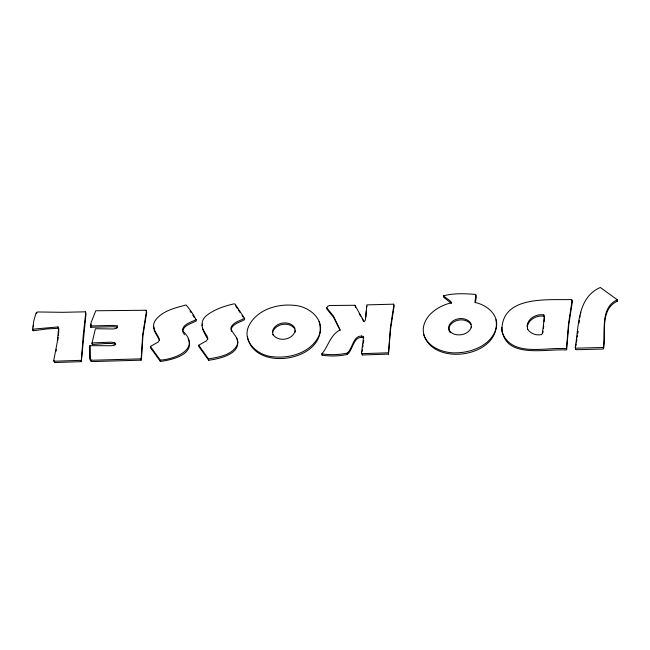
<?xml version="1.0" encoding="UTF-8"?>
<svg xmlns="http://www.w3.org/2000/svg" width="650" height="650" viewBox="0 0 650 650"><rect width="100%" height="100%" fill="white"/><g stroke="black" fill="none" stroke-linecap="round" stroke-linejoin="round"><path stroke-width="0.97" d="M117.211 325.91L117.674 327.121L116.399 328.453L112.986 328.973L95.412 328.729L92.064 342.908L111.426 342.168L114.79 342.818L115.789 344.151L114.717 345.15L111.776 345.711L89.871 345.694L90.123 359.848L91.073 361.156L93.234 361.546L141.107 360.173L142.707 334.563L146.494 310.993L146.169 310.245L95.769 310.765L91.349 321.937L90.334 325.349L90.772 327.283L113.051 326.706L117.414 327.226L117.211 325.91L112.848 325.39L90.569 325.967M141.432 359.564L142.911 335.879L146.697 312.309M365.861 317.298L366.275 311.236M58.402 335.473L58.801 330.582M579.093 323.091L579.304 320.491M544.099 321.685L544.399 318.264M603.679 348.148L603.525 346.409C605.654 330.972 599.747 307.848 617.297 299.78L600.332 287.471C576.948 297.578 578.898 326.609 575.234 347.49L575.673 349.481L576.566 349.684L602.452 349.05L603.354 348.806L603.728 347.726C605.857 332.296 599.95 309.164 617.5 301.104L617.297 299.78M57.882 340.039L58.216 337.35M542.791 333.011L543.026 331.256M543.376 328.616L543.725 325.967M361.538 352.974L363.61 336.464C353.121 333.669 353.121 348.238 347.189 353.121C338.967 354.843 330.135 355.176 321.848 353.811C328.494 346.166 330.2 334.848 340.202 329.883L333.369 315.965L326.771 307.856L327.762 306.264L329.452 305.492L354.941 305.281L364.244 321.799L365.381 320.027L366.844 304.891L393.567 304.168L393.892 304.923L390.374 327.852L388.464 354.112L362.456 354.973L361.538 352.974L362.456 354.973M362.139 351.528L362.408 349.692M362.806 346.929L363.074 345.085M363.334 343.241L363.732 340.478M575.884 345.889L576.184 343.939M576.485 341.998L576.932 339.081M577.233 337.139L577.533 335.189M577.834 333.247L578.134 331.305M33.174 327.056L33.483 325.203M475.312 302.786L476.279 297.139L475.849 294.913L474.955 294.352C464.531 293.613 453.456 293.02 443.357 295.888L443.56 297.213L451.384 303.387M579.8 317.712L580.133 315.868M580.466 314.015L580.799 312.162M55.924 351.536L56.298 349.562M53.739 360.498L57.233 342.306L58.679 328.283L57.988 326.942L32.646 329.184L33.751 321.108L35.913 313.251L37.578 311.959L62.562 312.317L85.377 311.821L85.751 312.829L83.216 335.392L81.299 361.652L54.657 362.529L53.739 360.498L54.657 362.529M202.012 325.674L202.499 323.968M91.301 324.106L90.772 327.283M527.296 326.69C528.572 319.312 536.949 315.031 543.912 316.241L544.472 317.403M295.132 330.752C292.971 340.023 278.021 342.452 272.935 334.433M272.667 332.621C274.942 323.432 289.697 321.1 294.848 328.989M182.821 330.395C184.779 324.618 191.774 323.627 196.454 320.751C194.058 315.169 190.028 309.571 186.071 304.964C174.899 307.994 161.484 310.936 154.765 321.271C150.857 328.185 157.593 333.71 159.567 339.796L158.267 342.006L150.41 346.442L150.727 348.067L160.436 361.433C171.153 360.043 195.398 354.786 188.102 338.78M366.551 307.19L367.047 306.215M603.354 348.806L603.476 346.832M141.107 360.173L141.229 358.248M89.871 345.694L89.919 358.532L91.073 361.156M363.813 337.781C353.324 334.986 353.324 349.554 347.392 354.437C339.17 356.159 330.338 356.493 322.051 355.127L322.351 354.632M566.451 348.408L568.571 323.481L572.089 300.544L571.773 299.796L570.578 299.569C546.951 300.097 500.614 295.392 501.922 331.581C510.949 357.654 544.733 347.035 565.5 348.636L566.451 348.408L566.654 349.724L565.703 349.952C544.546 348.709 503.457 359.442 501.808 327.316M566.654 349.724L568.774 324.797L572.301 301.86L571.773 299.796M81.299 361.652L85.962 314.153L85.377 311.821M388.464 354.112L390.577 329.168L394.095 306.239L393.567 304.168M236.356 337.594C243.653 353.608 219.408 358.857 208.691 360.246L198.868 346.572L198.664 345.256L206.521 340.827L207.821 338.609L207.131 336.302L202.329 328.234M196.243 319.434C191.571 322.311 184.576 323.302 182.618 329.079L183.129 332.572M207.797 339.162C203.669 332.377 198.38 323.188 205.652 316.306C213.736 309.473 224.177 306.126 234.325 303.777L235.381 304.517L244.498 318.248C239.826 321.124 232.83 322.116 230.872 327.892C231.953 334.262 240.955 338.504 236.714 345.963C230.896 355.412 218.514 357.183 208.479 358.93L198.664 345.256M603.151 347.49L575.461 348.164M81.096 360.336L54.454 361.213M388.261 352.796L362.253 353.657M140.896 358.857L93.031 360.23L90.87 359.84M150.41 346.442L160.225 360.116C175.411 359.223 201.573 348.457 182.926 331.256M32.703 329.826L33.491 330.72L46.743 328.965L58.191 328.258L58.882 329.607M527.662 329.168C530.465 333.799 536.486 335.733 541.613 334.555L542.352 333.45L543.522 324.651L544.269 316.087L543.709 314.925C536.746 313.706 528.369 317.996 527.085 325.366L527.719 329.534M92.032 343.476L92.267 344.232L93.202 344.459L105.324 343.533L111.629 343.484L114.993 344.134L114.79 342.818M443.357 295.888L450.101 300.82L451.718 302.697C439.116 305.679 425.376 314.08 423.321 327.917C421.964 345.329 442.358 353.787 457.072 352.796C473.387 352.365 493.439 343.891 496.567 326.121C497.965 313.641 485.981 304.704 474.947 302.404L475.849 294.913M471.031 324.642C465.887 316.761 451.108 319.118 448.849 328.299L449.321 331.427L450.401 332.735M616.947 300.316L617.5 301.104M235.584 305.841L237.201 308.262M238.282 309.879L239.907 312.309M190.028 311.066L191.108 312.683M242.044 315.534L243.108 317.143M192.725 315.104L194.317 317.525M359.214 313.812L360.709 316.152M183.584 333.296L184.511 334.75M355.542 307.466L354.941 305.281M362.204 318.5L363.415 321.165M340.048 330.387L333.572 317.281L326.983 309.173L326.714 307.548M575.437 348.806L575.673 349.481M423.621 334.368C433.818 368.014 502.418 356.233 495.958 319.678M319.061 321.531C330.371 360.035 254.475 374.002 247.447 336.7M159.543 340.348L154.278 330.736L153.757 326.861M295.336 332.069L294.645 327.673C289.494 319.784 274.739 322.116 272.464 331.305L273.024 334.969M543.709 314.925L543.912 316.241M471.518 327.738L470.827 323.326C465.684 315.445 450.905 317.801 448.638 326.983L449.118 330.111C452.034 335.067 458.518 335.603 463.58 334.246A11.619 8.06 -8.8 0 0 471.307 326.422M361.506 335.92L361.709 337.236M347.189 353.121L347.392 354.437M321.848 353.811L322.051 355.127M244.498 318.248L244.709 319.564C240.029 322.441 233.033 323.432 231.083 329.217L231.384 331.386M208.479 358.93L208.691 360.246M160.225 360.116L160.436 361.433M146.169 310.245L146.372 311.561M92.064 342.908L92.267 344.232M57.988 326.942L58.191 328.258M36.546 312.293L36.749 313.617M33.288 329.396L33.491 330.72M32.646 329.184L32.849 330.509M248.422 326.723C241.979 342.729 258.944 356.102 273.626 356.817C290.916 358.629 311.464 352.105 319.183 335.351C325.634 319.329 308.596 306.028 293.938 305.338C276.681 303.542 256.157 310.009 248.422 326.723"/></g></svg>
